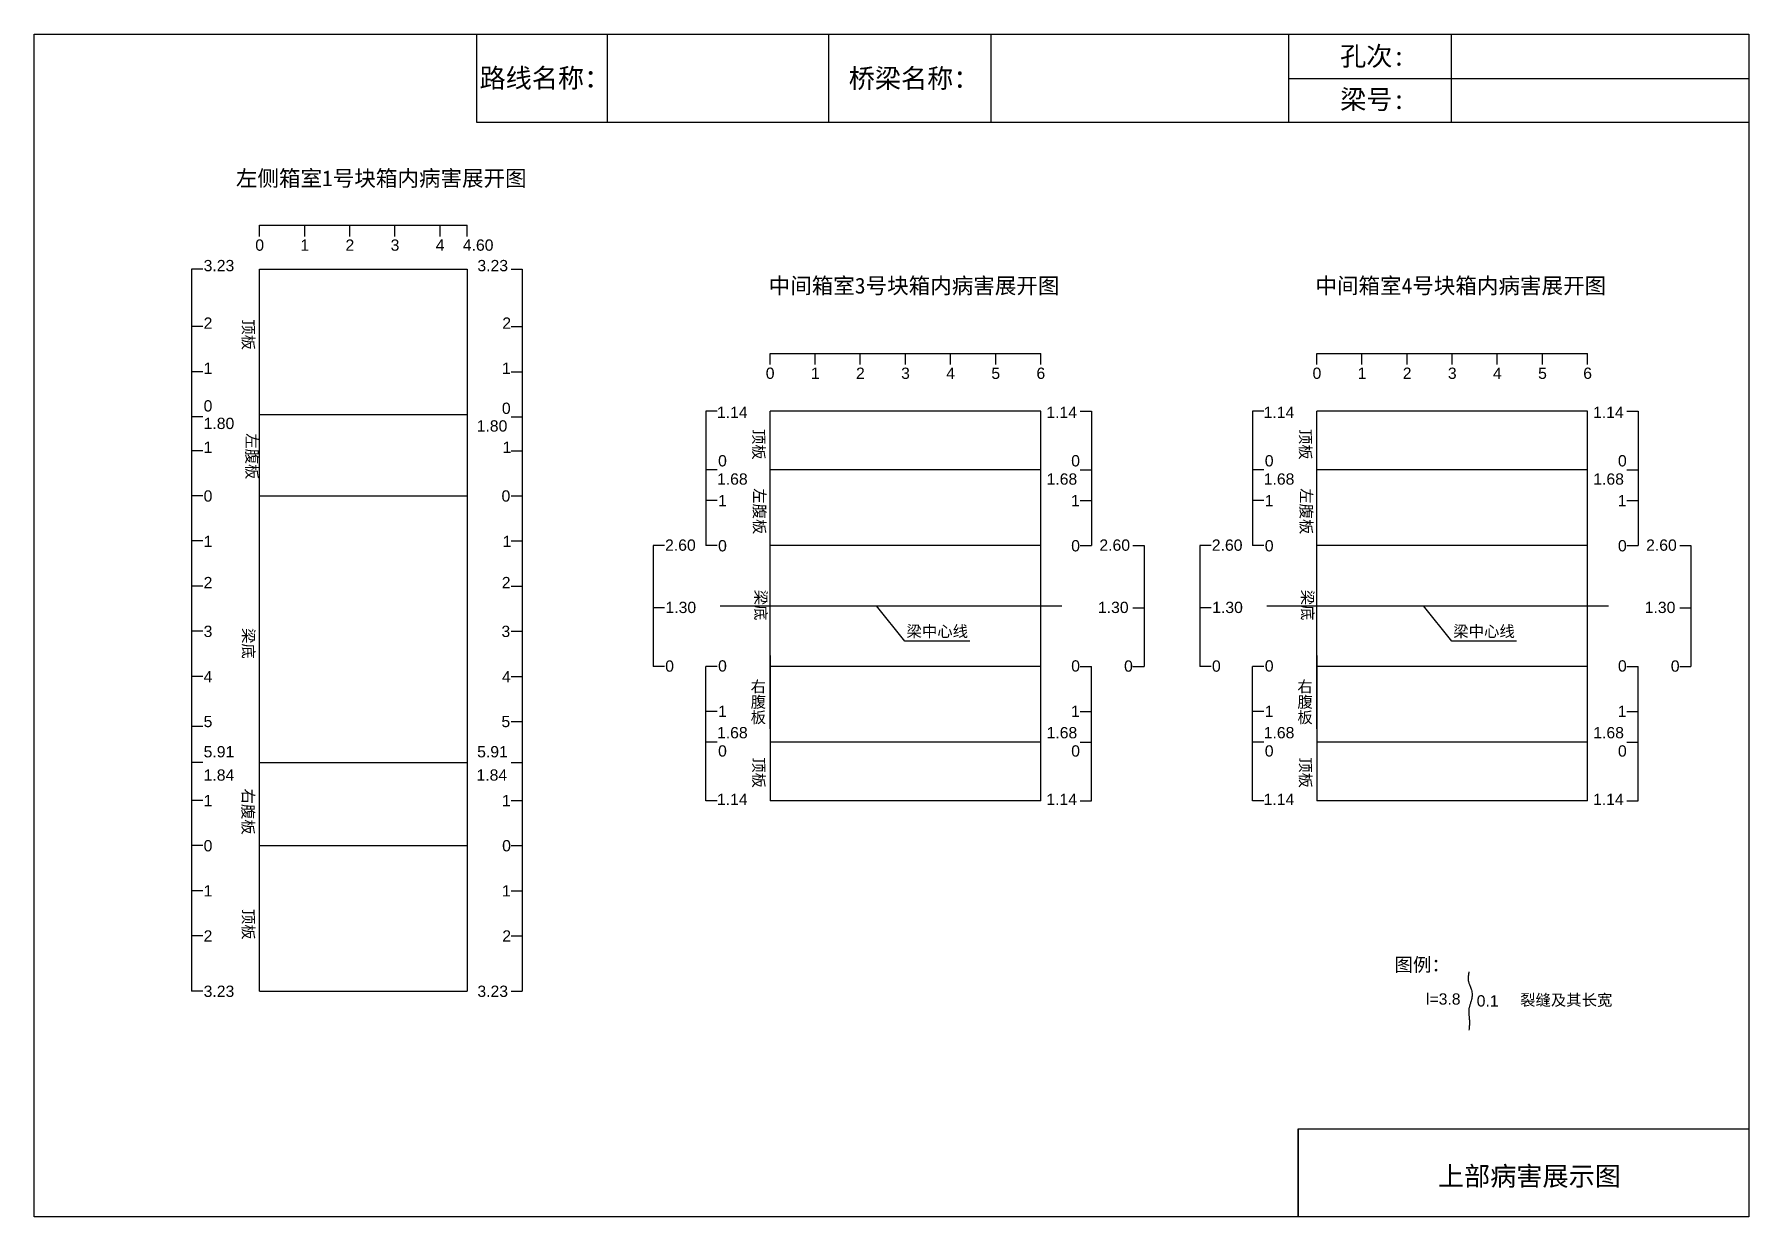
# Model space of a CAD drawing. Header units: millimetres. Extents: x 3306.9 to 3344.9, y 1657 to 1683.2.
import ezdxf
from ezdxf.enums import TextEntityAlignment as Align

# ---------------------------------------------------------------- set-up
doc = ezdxf.new("R2010")
doc.units = ezdxf.units.MM
for name, color, linetype in [('图层1', 7, 'Continuous'), ('文字', 1, 'Continuous'), ('病害', 5, 'Continuous')]:
    doc.layers.add(name, color=color, linetype=linetype)
doc.styles.add('HAN', font='simfang.ttf', dxfattribs={"width": 0.75})
doc.styles.get("Standard").update_dxf_attribs({"font": 'arial.ttf'})
doc.styles.add('水平', font='simfang.ttf')
doc.styles.add('汉字', font='')
doc.styles.get('汉字').set_extended_font_data('SimSun')

msp = doc.modelspace()

# ---------------------------------------------------------------- linework, layer by layer
at = {"color": 0, "linetype": 'ByBlock'}
for p, q in [((3306.908, 1683.153), (3344.908, 1683.153)), ((3306.908, 1656.953), (3306.908, 1683.153)), ((3316.71, 1683.153), (3316.71, 1681.205)), ((3324.509, 1683.153), (3324.509, 1681.205)), ((3334.708, 1683.153), (3334.708, 1681.205)), ((3338.31, 1683.148), (3338.31, 1681.201)), ((3344.908, 1683.153), (3344.908, 1656.953)), ((3316.71, 1681.205), (3344.908, 1681.205)), ((3334.923, 1656.953), (3334.923, 1658.9)), ((3334.923, 1658.9), (3344.908, 1658.9)), ((3344.908, 1656.953), (3306.908, 1656.953))]:
    msp.add_line(p, q, dxfattribs=at)
at = {"linetype": 'ByBlock', "lineweight": -3}
for p, q in [((3311.902, 1678.672), (3311.902, 1678.922)), ((3311.902, 1678.922), (3316.502, 1678.922)), ((3312.902, 1678.672), (3312.902, 1678.922)), ((3313.902, 1678.672), (3313.902, 1678.922)), ((3314.902, 1678.672), (3314.902, 1678.922)), ((3315.902, 1678.672), (3315.902, 1678.922)), ((3316.502, 1678.672), (3316.502, 1678.922)), ((3310.392, 1677.951), (3310.392, 1672.926)), ((3310.642, 1677.951), (3310.392, 1677.951)), ((3311.902, 1661.951), (3311.902, 1677.951)), ((3311.902, 1677.951), (3316.502, 1677.951)), ((3316.502, 1677.951), (3316.502, 1661.951)), ((3317.475, 1677.951), (3317.725, 1677.951)), ((3317.725, 1677.951), (3317.725, 1672.926)), ((3310.642, 1676.676), (3310.392, 1676.676)), ((3317.475, 1676.676), (3317.725, 1676.676)), ((3323.217, 1675.833), (3323.217, 1676.083)), ((3323.217, 1676.083), (3329.217, 1676.083)), ((3324.217, 1675.833), (3324.217, 1676.083)), ((3325.217, 1675.833), (3325.217, 1676.083)), ((3326.217, 1675.833), (3326.217, 1676.083)), ((3327.217, 1675.833), (3327.217, 1676.083)), ((3328.217, 1675.833), (3328.217, 1676.083)), ((3329.217, 1675.833), (3329.217, 1676.083)), ((3335.335, 1675.833), (3335.335, 1676.083)), ((3335.335, 1676.083), (3341.335, 1676.083)), ((3336.335, 1675.833), (3336.335, 1676.083)), ((3337.335, 1675.833), (3337.335, 1676.083)), ((3338.335, 1675.833), (3338.335, 1676.083)), ((3339.335, 1675.833), (3339.335, 1676.083)), ((3340.335, 1675.833), (3340.335, 1676.083)), ((3341.335, 1675.833), (3341.335, 1676.083)), ((3310.642, 1675.676), (3310.392, 1675.676)), ((3317.475, 1675.676), (3317.725, 1675.676)), ((3310.642, 1674.676), (3310.392, 1674.676)), ((3311.902, 1674.726), (3316.502, 1674.726)), ((3317.475, 1674.676), (3317.725, 1674.676)), ((3321.795, 1674.805), (3321.795, 1671.825)), ((3322.045, 1674.805), (3321.795, 1674.805)), ((3329.217, 1674.805), (3323.217, 1674.805)), ((3330.089, 1674.805), (3330.339, 1674.805)), ((3330.339, 1674.805), (3330.339, 1671.825)), ((3333.913, 1674.805), (3333.913, 1671.825)), ((3334.163, 1674.805), (3333.913, 1674.805)), ((3341.335, 1674.805), (3335.335, 1674.805)), ((3342.207, 1674.805), (3342.457, 1674.805)), ((3342.457, 1674.805), (3342.457, 1671.825)), ((3310.642, 1673.926), (3310.392, 1673.926)), ((3317.475, 1673.926), (3317.725, 1673.926)), ((3322.045, 1673.505), (3321.795, 1673.505)), ((3329.217, 1673.505), (3323.217, 1673.505)), ((3330.089, 1673.505), (3330.339, 1673.505)), ((3334.163, 1673.505), (3333.913, 1673.505)), ((3341.335, 1673.505), (3335.335, 1673.505)), ((3342.207, 1673.505), (3342.457, 1673.505)), ((3310.642, 1672.926), (3310.392, 1672.926)), ((3310.642, 1672.926), (3310.392, 1672.926)), ((3310.392, 1672.926), (3310.392, 1666.926)), ((3311.902, 1672.926), (3316.502, 1672.926)), ((3317.475, 1672.926), (3317.725, 1672.926)), ((3317.475, 1672.926), (3317.725, 1672.926)), ((3317.725, 1672.926), (3317.725, 1661.951)), ((3322.045, 1672.825), (3321.795, 1672.825)), ((3330.089, 1672.825), (3330.339, 1672.825)), ((3334.163, 1672.825), (3333.913, 1672.825)), ((3342.207, 1672.825), (3342.457, 1672.825)), ((3310.642, 1671.926), (3310.392, 1671.926)), ((3317.475, 1671.926), (3317.725, 1671.926)), ((3320.624, 1671.825), (3320.624, 1669.145)), ((3320.874, 1671.825), (3320.624, 1671.825)), ((3322.045, 1671.825), (3321.795, 1671.825)), ((3329.217, 1671.825), (3323.217, 1671.825)), ((3330.089, 1671.825), (3330.339, 1671.825)), ((3331.26, 1671.825), (3331.51, 1671.825)), ((3331.51, 1671.825), (3331.51, 1669.145)), ((3332.742, 1671.825), (3332.742, 1669.145)), ((3332.992, 1671.825), (3332.742, 1671.825)), ((3334.163, 1671.825), (3333.913, 1671.825)), ((3341.335, 1671.825), (3335.335, 1671.825)), ((3342.207, 1671.825), (3342.457, 1671.825)), ((3343.378, 1671.825), (3343.628, 1671.825)), ((3343.628, 1671.825), (3343.628, 1669.145)), ((3310.642, 1670.926), (3310.392, 1670.926)), ((3317.475, 1670.926), (3317.725, 1670.926)), ((3320.874, 1670.445), (3320.624, 1670.445)), ((3322.109, 1670.485), (3329.684, 1670.485)), ((3326.206, 1669.708), (3325.578, 1670.485)), ((3331.26, 1670.445), (3331.51, 1670.445)), ((3332.992, 1670.445), (3332.742, 1670.445)), ((3334.227, 1670.485), (3341.802, 1670.485)), ((3338.325, 1669.708), (3337.696, 1670.485)), ((3343.378, 1670.445), (3343.628, 1670.445)), ((3310.642, 1669.926), (3310.392, 1669.926)), ((3317.475, 1669.926), (3317.725, 1669.926)), ((3323.217, 1669.385), (3323.217, 1666.165)), ((3327.645, 1669.708), (3326.206, 1669.708)), ((3335.335, 1669.385), (3335.335, 1666.165)), ((3339.763, 1669.708), (3338.325, 1669.708)), ((3320.874, 1669.145), (3320.624, 1669.145)), ((3321.795, 1666.165), (3321.795, 1669.145)), ((3322.045, 1669.145), (3321.795, 1669.145)), ((3329.217, 1669.145), (3323.217, 1669.145)), ((3330.089, 1669.145), (3330.339, 1669.145)), ((3330.339, 1666.165), (3330.339, 1669.145)), ((3331.26, 1669.145), (3331.51, 1669.145)), ((3332.992, 1669.145), (3332.742, 1669.145)), ((3333.913, 1666.165), (3333.913, 1669.145)), ((3334.163, 1669.145), (3333.913, 1669.145)), ((3341.335, 1669.145), (3335.335, 1669.145)), ((3342.207, 1669.145), (3342.457, 1669.145)), ((3342.457, 1666.165), (3342.457, 1669.145)), ((3343.378, 1669.145), (3343.628, 1669.145)), ((3310.642, 1668.926), (3310.392, 1668.926)), ((3317.475, 1668.926), (3317.725, 1668.926)), ((3317.475, 1667.926), (3317.725, 1667.926)), ((3322.045, 1668.145), (3321.795, 1668.145)), ((3330.089, 1668.145), (3330.339, 1668.145)), ((3334.163, 1668.145), (3333.913, 1668.145)), ((3342.207, 1668.145), (3342.457, 1668.145)), ((3310.392, 1667.816), (3310.392, 1661.951)), ((3310.642, 1667.816), (3310.392, 1667.816)), ((3322.045, 1667.465), (3321.795, 1667.465)), ((3329.217, 1667.465), (3323.217, 1667.465)), ((3330.089, 1667.465), (3330.339, 1667.465)), ((3334.163, 1667.465), (3333.913, 1667.465)), ((3341.335, 1667.465), (3335.335, 1667.465)), ((3342.207, 1667.465), (3342.457, 1667.465)), ((3310.642, 1667.016), (3310.392, 1667.016)), ((3311.902, 1667.016), (3316.502, 1667.016)), ((3317.475, 1667.016), (3317.725, 1667.016)), ((3310.642, 1666.176), (3310.392, 1666.176)), ((3317.475, 1666.176), (3317.725, 1666.176)), ((3322.045, 1666.165), (3321.795, 1666.165)), ((3329.217, 1666.165), (3323.217, 1666.165)), ((3330.089, 1666.165), (3330.339, 1666.165)), ((3334.163, 1666.165), (3333.913, 1666.165)), ((3341.335, 1666.165), (3335.335, 1666.165)), ((3342.207, 1666.165), (3342.457, 1666.165)), ((3310.642, 1665.176), (3310.392, 1665.176)), ((3311.902, 1665.176), (3316.502, 1665.176)), ((3317.475, 1665.176), (3317.725, 1665.176)), ((3310.642, 1664.176), (3310.392, 1664.176)), ((3317.475, 1664.176), (3317.725, 1664.176)), ((3310.642, 1663.176), (3310.392, 1663.176)), ((3317.475, 1663.176), (3317.725, 1663.176)), ((3310.642, 1661.951), (3310.392, 1661.951)), ((3311.902, 1661.951), (3316.502, 1661.951)), ((3317.475, 1661.951), (3317.725, 1661.951))]:
    msp.add_line(p, q, dxfattribs=at)
at = {"color": 0, "linetype": 'ByBlock'}
msp.add_lwpolyline([(3306.908, 1683.153), (3344.908, 1683.153), (3344.908, 1656.953), (3306.908, 1656.953)], close=True, dxfattribs=at)
at = {"layer": '图层1', "linetype": 'ByBlock', "lineweight": -3}
for p, q in [((3323.217, 1667.76), (3323.217, 1674.805)), ((3329.217, 1666.165), (3329.217, 1674.805)), ((3335.335, 1667.76), (3335.335, 1674.805)), ((3341.335, 1666.165), (3341.335, 1674.805))]:
    msp.add_line(p, q, dxfattribs=at)
msp.add_open_spline([(3338.707, 1662.377), (3338.704, 1662.361), (3338.702, 1662.346), (3338.694, 1662.3), (3338.69, 1662.271), (3338.688, 1662.23), (3338.689, 1662.217), (3338.69, 1662.197), (3338.691, 1662.189), (3338.694, 1662.174), (3338.695, 1662.166), (3338.702, 1662.139), (3338.71, 1662.118), (3338.728, 1662.071), (3338.738, 1662.046), (3338.758, 1661.992), (3338.767, 1661.962), (3338.776, 1661.911), (3338.778, 1661.891), (3338.779, 1661.852), (3338.777, 1661.833), (3338.772, 1661.796), (3338.769, 1661.779), (3338.76, 1661.746), (3338.756, 1661.73), (3338.743, 1661.69), (3338.735, 1661.667), (3338.721, 1661.623), (3338.715, 1661.603), (3338.708, 1661.575), (3338.706, 1661.566), (3338.704, 1661.551), (3338.703, 1661.544), (3338.702, 1661.53), (3338.701, 1661.522), (3338.701, 1661.495), (3338.702, 1661.474), (3338.706, 1661.429), (3338.708, 1661.405), (3338.712, 1661.363), (3338.714, 1661.345), (3338.716, 1661.312), (3338.717, 1661.297), (3338.718, 1661.267), (3338.718, 1661.252), (3338.717, 1661.208), (3338.715, 1661.179), (3338.712, 1661.129), (3338.71, 1661.107), (3338.708, 1661.086)], degree=3, knots=[0, 0, 0, 0, 0.93103, 0.93103, 2.904338, 2.904338, 3.933552, 3.933552, 4.598026, 4.598026, 5.2625, 5.2625, 6.799065, 6.799065, 8.335629, 8.335629, 9.872194, 9.872194, 10.744529, 10.744529, 11.616864, 11.616864, 12.4892, 12.4892, 13.361535, 13.361535, 14.755665, 14.755665, 16.149795, 16.149795, 16.835641, 16.835641, 17.410365, 17.410365, 17.98509, 17.98509, 19.45733, 19.45733, 20.929571, 20.929571, 21.910052, 21.910052, 22.722819, 22.722819, 23.535585, 23.535585, 25.161117, 25.161117, 26.428502, 26.428502, 26.428502, 26.428502], dxfattribs=at)
at = {"layer": '病害', "color": 5}
for p, q in [((3316.71, 1683.153), (3316.71, 1681.205)), ((3324.509, 1683.153), (3324.509, 1681.205)), ((3334.708, 1683.153), (3334.708, 1681.205)), ((3344.908, 1683.153), (3344.908, 1681.205)), ((3316.71, 1681.205), (3334.668, 1681.205)), ((3334.668, 1681.205), (3344.908, 1681.205)), ((3334.923, 1658.9), (3344.908, 1658.9)), ((3334.923, 1658.9), (3334.923, 1656.953))]:
    msp.add_line(p, q, dxfattribs=at)
at = {"layer": '病害', "color": 0}
for p, q in [((3319.606, 1683.153), (3319.606, 1681.205)), ((3328.11, 1683.153), (3328.11, 1681.205)), ((3334.708, 1682.175), (3344.908, 1682.175))]:
    msp.add_line(p, q, dxfattribs=at)

# ---------------------------------------------------------------- texts
at = {"linetype": 'ByBlock', "lineweight": -3}
for s, p in [('0', (3311.806, 1678.357)), ('1', (3312.806, 1678.357)), ('2', (3313.806, 1678.357)), ('3', (3314.806, 1678.357)), ('4', (3315.806, 1678.357)), ('4.60', (3316.406, 1678.357)), ('3.23', (3310.661, 1677.903)), ('3.23', (3316.729, 1677.903)), ('2', (3310.661, 1676.628)), ('2', (3317.281, 1676.628)), ('1', (3310.661, 1675.628)), ('1', (3317.272, 1675.628)), ('0', (3323.121, 1675.517)), ('1', (3324.121, 1675.517)), ('2', (3325.121, 1675.517)), ('3', (3326.121, 1675.517)), ('4', (3327.121, 1675.517)), ('5', (3328.121, 1675.517)), ('6', (3329.121, 1675.517)), ('0', (3335.24, 1675.517)), ('1', (3336.24, 1675.517)), ('2', (3337.24, 1675.517)), ('3', (3338.24, 1675.517)), ('4', (3339.24, 1675.517)), ('5', (3340.24, 1675.517)), ('6', (3341.24, 1675.517)), ('0', (3310.661, 1674.794)), ('0', (3317.272, 1674.741)), ('1.14', (3322.038, 1674.651)), ('1.14', (3329.339, 1674.651)), ('1.14', (3334.156, 1674.651)), ('1.14', (3341.457, 1674.651)), ('1.80', (3310.661, 1674.406)), ('1.80', (3316.713, 1674.35)), ('1', (3310.661, 1673.878)), ('1', (3317.288, 1673.878)), ('0', (3322.064, 1673.578)), ('0', (3329.891, 1673.578)), ('0', (3334.182, 1673.578)), ('0', (3342.01, 1673.578)), ('1.68', (3322.04, 1673.173)), ('1.68', (3329.345, 1673.173)), ('1.68', (3334.158, 1673.173)), ('1.68', (3341.463, 1673.173)), ('0', (3310.661, 1672.798)), ('0', (3317.264, 1672.798)), ('1', (3322.064, 1672.695)), ('1', (3329.886, 1672.695)), ('1', (3334.182, 1672.695)), ('1', (3342.004, 1672.695)), ('1', (3310.661, 1671.791)), ('1', (3317.288, 1671.791)), ('2.60', (3320.889, 1671.709)), ('0', (3322.064, 1671.695)), ('0', (3329.891, 1671.695)), ('2.60', (3330.516, 1671.709)), ('2.60', (3333.008, 1671.709)), ('0', (3334.182, 1671.695)), ('0', (3342.01, 1671.695)), ('2.60', (3342.634, 1671.709)), ('2', (3310.661, 1670.879)), ('2', (3317.27, 1670.879)), ('1.30', (3320.898, 1670.329)), ('1.30', (3330.484, 1670.329)), ('1.30', (3333.016, 1670.329)), ('1.30', (3342.603, 1670.329)), ('3', (3310.661, 1669.798)), ('3', (3317.263, 1669.798)), ('4', (3310.661, 1668.795)), ('4', (3317.275, 1668.795)), ('0', (3320.892, 1669.029)), ('0', (3322.064, 1669.032)), ('0', (3329.891, 1669.032)), ('0', (3331.063, 1669.029)), ('0', (3333.011, 1669.029)), ('0', (3334.182, 1669.032)), ('0', (3342.01, 1669.032)), ('0', (3343.181, 1669.029)), ('1', (3322.064, 1668.027)), ('1', (3329.886, 1668.027)), ('1', (3334.182, 1668.027)), ('1', (3342.004, 1668.027)), ('5', (3310.661, 1667.801)), ('5', (3317.262, 1667.801)), ('1.68', (3322.04, 1667.553)), ('1.68', (3329.345, 1667.553)), ('1.68', (3334.158, 1667.553)), ('1.68', (3341.463, 1667.553)), ('5.91', (3310.661, 1667.131)), ('5.91', (3316.724, 1667.131)), ('0', (3322.064, 1667.148)), ('0', (3329.891, 1667.148)), ('0', (3334.182, 1667.148)), ('0', (3342.01, 1667.148)), ('1.84 ', (3310.661, 1666.614)), ('1.84', (3316.709, 1666.614)), ('1.14', (3322.038, 1666.075)), ('1.14', (3329.339, 1666.075)), ('1.14', (3334.156, 1666.075)), ('1.14', (3341.457, 1666.075)), ('1', (3310.661, 1666.048)), ('1', (3317.272, 1666.048)), ('0', (3310.661, 1665.048)), ('0', (3317.278, 1665.048)), ('1', (3310.661, 1664.048)), ('1', (3317.272, 1664.048)), ('2', (3310.661, 1663.048)), ('2', (3317.281, 1663.048)), ('3.23', (3310.661, 1661.823)), ('3.23', (3316.729, 1661.823))]:
    msp.add_text(s, height=0.25, dxfattribs=at).set_placement(p)
at = {"linetype": 'ByBlock', "lineweight": -3, "style": '水平'}
for p in [(3326.24, 1669.799), (3338.359, 1669.799)]:
    msp.add_text('梁中心线', height=0.25, dxfattribs=at).set_placement(p)
at = {"linetype": 'ByBlock', "lineweight": -3, "attachment_point": 1, "style": '水平'}
for s, insert, char_height in [('图例：', (3337.057, 1662.687), 0.3), ('裂缝及其长宽', (3339.841, 1661.879), 0.25)]:
    msp.add_mtext(s, dxfattribs=dict(at, insert=insert, char_height=char_height))
at = {"layer": '图层1', "style": '汉字'}
for s, p in [('孔次:', (3335.851, 1682.457)), ('路线名称：', (3316.776, 1681.971)), ('桥梁名称：', (3324.959, 1681.964)), ('梁号:', (3335.853, 1681.497)), ('上部病害展示图', (3338.018, 1657.639))]:
    msp.add_text(s, height=0.425, dxfattribs=at).set_placement(p)
at = {"layer": '图层1', "linetype": 'ByBlock', "lineweight": -3}
for p in [(3322.885, 1670.847), (3335.003, 1670.847)]:
    msp.add_text('梁底', height=0.25, rotation=270, dxfattribs=at).set_placement(p)
at = {"layer": '图层1', "linetype": 'ByBlock', "lineweight": -3, "char_height": 0.25, "rotation": 270}
for s, insert, attachment_point in [('顶板', (3311.777, 1676.838), 1), ('左腹板', (3311.858, 1674.313), 1), ('顶板', (3323.092, 1673.726), 3), ('顶板', (3335.21, 1673.726), 3), ('左腹板', (3323.107, 1673.095), 1), ('左腹板', (3335.226, 1673.095), 1), ('梁底', (3311.779, 1669.997), 1), ('{\\f@FangSong_GB2312|b0|i0|c134|p49;右腹板}', (3323.077, 1667.851), 3), ('{\\f@FangSong_GB2312|b0|i0|c134|p49;右腹板}', (3335.195, 1667.851), 3), ('顶板', (3323.092, 1667.133), 1), ('顶板', (3335.21, 1667.133), 1), ('右腹板', (3311.772, 1666.44), 1), ('顶板', (3311.777, 1663.773), 1)]:
    msp.add_mtext(s, dxfattribs=dict(at, insert=insert, attachment_point=attachment_point))
at = {"layer": '图层1', "linetype": 'ByBlock', "lineweight": -3, "char_height": 0.25, "attachment_point": 1}
for s, insert in [('l=3.8', (3337.754, 1661.902)), ('0.1', (3338.879, 1661.86))]:
    msp.add_mtext(s, dxfattribs=dict(at, insert=insert))
at = {"layer": '文字', "color": 0, "linetype": 'ByBlock', "lineweight": -3, "style": 'HAN'}
for s, p in [('左侧箱室1号块箱内病害展开图', (3314.598, 1679.788)), ('中间箱室3号块箱内病害展开图', (3326.408, 1677.408)), ('中间箱室4号块箱内病害展开图', (3338.526, 1677.408))]:
    msp.add_text(s, height=0.35, dxfattribs=at).set_placement(p, align=Align.CENTER)

doc.saveas('drawing.dxf')
